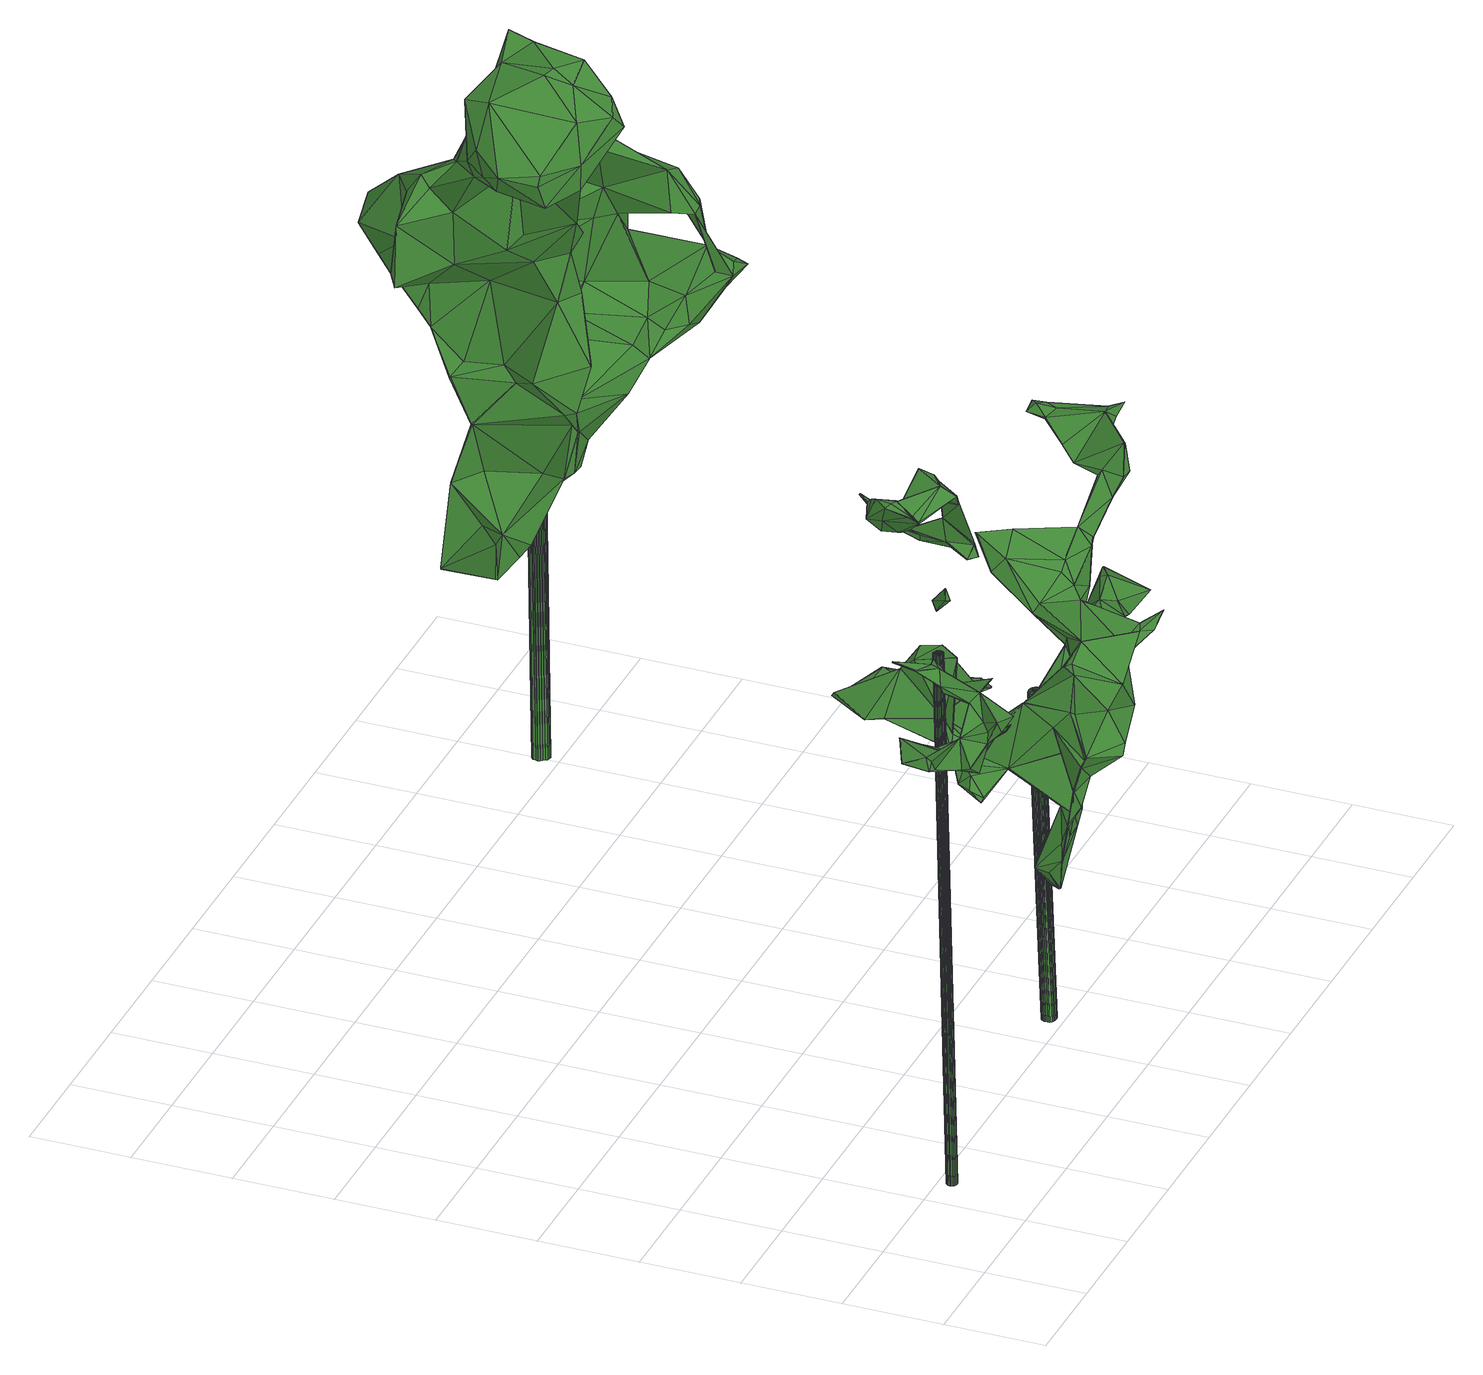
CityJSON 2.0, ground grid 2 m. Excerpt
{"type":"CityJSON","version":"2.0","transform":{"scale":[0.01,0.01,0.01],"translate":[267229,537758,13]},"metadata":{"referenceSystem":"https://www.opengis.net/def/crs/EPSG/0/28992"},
"CityObjects":{
"tree1":{"type":"SolitaryVegetationObject","attributes":{"gtid":246,"crown_width_m":3.28,"crown_median_z":24.53,"crown_r50_m":0.206,"crown_porosity":0.952,"trunk_H_m":11.32,"trunk_DBH_m":0.202,"trunk_radius_m":0.101,"trunk_base_height_m":13.21,"original_gtid":"276"},"geometry":[{"type":"Solid","lod":"3","boundaries":[[[[0,1,2]],[[3,1,0]],[[4,5,6]],[[7,8,9]],[[10,11,12]],[[13,14,15]],[[7,16,8]],[[17,18,19]],[[20,21,22]],[[23,24,0]],[[25,26,27]],[[13,15,28]],[[29,30,31]],[[0,7,3]],[[32,33,34]],[[35,24,23]],[[4,36,5]],[[37,27,38]],[[39,11,10]],[[40,39,10]],[[41,42,43]],[[41,43,44]],[[45,46,47]],[[48,49,50]],[[28,51,52]],[[15,51,28]],[[44,39,53]],[[54,55,56]],[[57,58,5]],[[16,59,60]],[[24,60,59]],[[25,27,37]],[[54,56,61]],[[62,63,64]],[[63,62,65]],[[52,66,28]],[[51,67,52]],[[48,68,2]],[[69,70,6]],[[38,71,37]],[[72,71,38]],[[73,64,74]],[[63,74,64]],[[61,75,76]],[[77,8,78]],[[77,78,28]],[[79,40,10]],[[22,80,20]],[[62,80,22]],[[8,81,9]],[[46,45,82]],[[29,31,83]],[[18,34,33]],[[84,85,86]],[[75,85,84]],[[87,80,88]],[[89,29,54]],[[90,91,92]],[[93,74,94]],[[56,55,93]],[[95,32,57]],[[95,57,5]],[[93,94,45]],[[60,96,13]],[[97,96,60]],[[7,9,3]],[[3,9,81]],[[54,29,83]],[[48,98,68]],[[50,34,98]],[[50,98,48]],[[1,3,99]],[[100,40,79]],[[24,59,7]],[[16,7,59]],[[81,77,28]],[[101,102,103]],[[6,70,4]],[[104,105,87]],[[21,20,39]],[[100,92,40]],[[7,0,24]],[[81,99,3]],[[65,106,63]],[[102,107,108]],[[38,27,109]],[[110,45,94]],[[111,112,113]],[[114,21,42]],[[94,63,106]],[[19,18,33]],[[2,115,49]],[[113,116,103]],[[97,35,117]],[[97,60,35]],[[34,50,118]],[[34,118,32]],[[81,8,77]],[[91,40,92]],[[100,90,92]],[[37,71,25]],[[16,60,8]],[[42,21,43]],[[35,60,24]],[[118,50,119]],[[118,119,120]],[[121,122,19]],[[17,123,34]],[[93,45,85]],[[108,107,112]],[[112,107,113]],[[34,123,98]],[[97,124,125]],[[108,112,111]],[[68,98,123]],[[125,67,120]],[[88,41,44]],[[88,44,126]],[[127,101,128]],[[90,100,129]],[[15,14,51]],[[50,49,119]],[[2,49,48]],[[117,35,23]],[[130,91,129]],[[91,131,129]],[[61,76,132]],[[91,90,131]],[[68,123,133]],[[19,36,121]],[[129,131,90]],[[69,6,14]],[[14,6,120]],[[134,109,135]],[[134,135,41]],[[52,99,66]],[[91,53,40]],[[91,136,53]],[[115,137,133]],[[49,115,133]],[[26,138,27]],[[139,29,140]],[[47,86,85]],[[47,85,45]],[[79,104,141]],[[142,141,143]],[[31,64,73]],[[0,137,23]],[[83,31,144]],[[17,133,123]],[[62,22,145]],[[62,145,26]],[[68,133,137]],[[109,72,38]],[[139,72,109]],[[109,27,146]],[[41,27,138]],[[134,31,30]],[[83,55,54]],[[74,63,94]],[[73,74,144]],[[47,46,65]],[[22,21,114]],[[69,122,70]],[[121,70,122]],[[41,31,147]],[[114,41,138]],[[73,144,31]],[[148,23,115]],[[120,58,118]],[[57,118,58]],[[18,17,34]],[[5,58,6]],[[120,6,58]],[[82,45,110]],[[130,136,91]],[[106,65,46]],[[32,118,57]],[[84,86,149]],[[109,134,139]],[[41,147,134]],[[29,139,134]],[[61,56,75]],[[41,80,62]],[[88,80,41]],[[114,138,145]],[[114,42,41]],[[147,31,134]],[[26,145,138]],[[69,125,120]],[[69,120,119]],[[99,52,125]],[[79,142,100]],[[5,36,95]],[[125,124,99]],[[115,23,137]],[[68,137,2]],[[14,67,51]],[[120,67,14]],[[19,95,36]],[[0,2,137]],[[28,78,13]],[[13,78,60]],[[8,60,78]],[[28,99,81]],[[66,99,28]],[[101,103,116]],[[31,62,64]],[[14,150,69]],[[96,125,150]],[[96,97,125]],[[13,96,150]],[[125,52,67]],[[13,150,14]],[[40,53,39]],[[136,130,143]],[[136,143,141]],[[33,95,19]],[[11,87,105]],[[33,32,95]],[[102,127,107]],[[41,62,31]],[[88,104,87]],[[79,10,104]],[[12,104,10]],[[104,88,126]],[[119,151,69]],[[19,69,151]],[[39,43,21]],[[44,43,39]],[[19,151,17]],[[142,143,100]],[[104,136,141]],[[12,105,104]],[[152,72,132]],[[152,132,71]],[[152,71,72]],[[126,53,136]],[[44,53,126]],[[94,106,110]],[[110,106,82]],[[46,82,106]],[[144,74,55]],[[144,55,83]],[[149,132,76]],[[149,71,132]],[[74,93,55]],[[125,69,150]],[[139,140,72]],[[153,105,12]],[[11,105,153]],[[113,154,111]],[[80,87,20]],[[20,87,39]],[[111,154,108]],[[133,17,151]],[[104,126,136]],[[119,49,151]],[[151,49,133]],[[12,11,153]],[[11,39,87]],[[113,127,128]],[[113,128,116]],[[79,141,142]],[[41,146,27]],[[70,121,4]],[[36,4,121]],[[149,155,26]],[[86,155,149]],[[84,149,76]],[[89,54,140]],[[25,71,149]],[[84,76,75]],[[149,26,25]],[[108,154,102]],[[103,102,154]],[[113,103,154]],[[89,140,29]],[[47,65,86]],[[86,65,62]],[[113,107,127]],[[101,127,102]],[[116,128,101]],[[114,145,22]],[[1,99,148]],[[115,2,148]],[[1,148,2]],[[23,124,117]],[[148,124,23]],[[117,124,97]],[[148,99,124]],[[100,143,130]],[[129,100,130]],[[62,26,155]],[[62,155,86]],[[61,132,54]],[[140,54,132]],[[140,132,72]],[[19,122,69]],[[134,30,29]],[[135,109,146]],[[135,146,41]],[[56,85,75]],[[93,85,56]],[[156,157,158]],[[156,158,159]],[[159,158,160]],[[159,160,161]],[[158,157,162]],[[158,162,160]],[[160,162,163]],[[160,163,161]],[[162,157,164]],[[162,164,163]],[[163,164,165]],[[163,165,161]],[[164,157,166]],[[164,166,165]],[[165,166,167]],[[165,167,161]],[[166,157,168]],[[166,168,167]],[[167,168,169]],[[167,169,161]],[[168,157,170]],[[168,170,169]],[[169,170,171]],[[169,171,161]],[[170,157,172]],[[170,172,171]],[[171,172,173]],[[171,173,161]],[[172,157,174]],[[172,174,173]],[[173,174,175]],[[173,175,161]],[[174,157,176]],[[174,176,175]],[[175,176,177]],[[175,177,161]],[[176,157,178]],[[176,178,177]],[[177,178,179]],[[177,179,161]],[[178,157,180]],[[178,180,179]],[[179,180,181]],[[179,181,161]],[[180,157,182]],[[180,182,181]],[[181,182,183]],[[181,183,161]],[[182,157,184]],[[182,184,183]],[[183,184,185]],[[183,185,161]],[[184,157,186]],[[184,186,185]],[[185,186,187]],[[185,187,161]],[[186,157,188]],[[186,188,187]],[[187,188,189]],[[187,189,161]],[[188,157,190]],[[188,190,189]],[[189,190,191]],[[189,191,161]],[[190,157,192]],[[190,192,191]],[[191,192,193]],[[191,193,161]],[[192,157,194]],[[192,194,193]],[[193,194,195]],[[193,195,161]],[[194,157,196]],[[194,196,195]],[[195,196,197]],[[195,197,161]],[[196,157,198]],[[196,198,197]],[[197,198,199]],[[197,199,161]],[[198,157,200]],[[198,200,199]],[[199,200,201]],[[199,201,161]],[[200,157,202]],[[200,202,201]],[[201,202,203]],[[201,203,161]],[[202,157,204]],[[202,204,203]],[[203,204,205]],[[203,205,161]],[[204,157,156]],[[204,156,205]],[[205,156,159]],[[205,159,161]]]]}]},
"tree2":{"type":"SolitaryVegetationObject","attributes":{"gtid":344,"crown_width_m":6.17,"crown_median_z":20.23,"crown_r50_m":0.308,"crown_porosity":0.925,"trunk_H_m":6.94,"trunk_DBH_m":0.287,"trunk_radius_m":0.144,"trunk_base_height_m":13.29,"original_gtid":"385"},"geometry":[{"type":"Solid","lod":"3","boundaries":[[[[206,207,208]],[[209,210,211]],[[212,213,214]],[[215,216,217]],[[216,218,217]],[[219,220,221]],[[222,223,224]],[[225,226,227]],[[228,229,230]],[[231,232,233]],[[231,233,234]],[[206,208,235]],[[224,236,237]],[[222,224,237]],[[237,236,238]],[[239,240,241]],[[241,213,239]],[[242,243,244]],[[245,246,211]],[[247,248,249]],[[250,251,252]],[[253,254,255]],[[253,256,254]],[[257,249,258]],[[259,260,261]],[[262,263,264]],[[265,266,267]],[[268,215,269]],[[207,270,271]],[[207,206,270]],[[272,226,273]],[[238,223,274]],[[275,276,277]],[[230,278,228]],[[279,280,281]],[[225,223,282]],[[281,280,283]],[[209,211,246]],[[284,262,264]],[[285,286,287]],[[222,282,223]],[[245,265,246]],[[288,289,290]],[[291,292,293]],[[294,292,291]],[[247,249,257]],[[295,296,214]],[[295,297,296]],[[298,299,300]],[[301,257,302]],[[294,303,304]],[[271,305,207]],[[306,291,229]],[[306,229,228]],[[307,308,246]],[[304,309,294]],[[309,292,294]],[[256,292,309]],[[256,309,304]],[[223,238,236]],[[223,236,224]],[[291,230,229]],[[310,311,240]],[[235,208,312]],[[313,314,315]],[[316,317,318]],[[223,225,274]],[[319,320,321]],[[320,322,266]],[[323,324,325]],[[212,296,315]],[[275,326,276]],[[271,270,325]],[[327,300,328]],[[329,330,331]],[[235,312,332]],[[300,267,333]],[[334,335,283]],[[327,336,300]],[[238,274,337]],[[273,226,225]],[[235,270,206]],[[325,270,235]],[[325,235,332]],[[260,338,339]],[[260,259,338]],[[316,328,317]],[[324,305,325]],[[332,312,323]],[[323,325,332]],[[305,324,268]],[[340,341,284]],[[342,336,288]],[[343,288,336]],[[329,344,313]],[[220,344,329]],[[303,345,304]],[[218,346,347]],[[348,319,349]],[[244,243,350]],[[244,350,351]],[[352,301,353]],[[354,355,313]],[[356,357,358]],[[359,331,330]],[[351,350,360]],[[361,362,363]],[[364,365,338]],[[339,338,365]],[[297,315,296]],[[307,246,232]],[[272,350,243]],[[301,352,366]],[[261,366,352]],[[250,367,251]],[[241,368,213]],[[301,302,369]],[[370,287,353]],[[267,300,371]],[[372,373,374]],[[346,215,268]],[[213,279,295]],[[295,214,213]],[[299,375,371]],[[349,253,348]],[[215,217,376]],[[329,313,377]],[[263,358,277]],[[378,251,242]],[[252,251,378]],[[271,325,305]],[[340,360,379]],[[263,379,360]],[[370,380,285]],[[361,380,370]],[[381,254,345]],[[216,374,373]],[[285,261,339]],[[261,260,339]],[[362,369,302]],[[362,361,369]],[[370,285,287]],[[283,382,334]],[[383,382,283]],[[384,383,310]],[[213,368,279]],[[222,237,385]],[[294,291,303]],[[386,387,374]],[[219,221,359]],[[326,388,276]],[[389,255,390]],[[364,311,365]],[[342,391,298]],[[374,387,341]],[[252,392,355]],[[269,305,268]],[[212,314,393]],[[315,314,212]],[[262,346,372]],[[256,304,345]],[[212,239,213]],[[393,239,212]],[[217,218,347]],[[364,338,394]],[[259,394,338]],[[364,394,368]],[[364,368,241]],[[298,336,342]],[[303,381,345]],[[313,355,392]],[[313,392,377]],[[387,284,341]],[[395,391,290]],[[393,396,239]],[[397,390,255]],[[214,296,212]],[[239,396,240]],[[310,240,384]],[[310,383,368]],[[353,287,398]],[[218,372,346]],[[217,347,376]],[[320,318,317]],[[281,295,279]],[[353,398,352]],[[276,388,399]],[[394,259,398]],[[261,398,259]],[[352,398,261]],[[308,209,246]],[[334,276,335]],[[316,327,328]],[[393,314,396]],[[317,322,320]],[[386,216,215]],[[369,361,370]],[[219,400,401]],[[299,298,375]],[[365,311,310]],[[267,371,265]],[[228,402,403]],[[307,232,404]],[[404,389,390]],[[402,405,242]],[[389,404,395]],[[221,220,331]],[[331,359,221]],[[285,380,261]],[[406,278,337]],[[407,278,406]],[[363,380,361]],[[380,408,261]],[[380,363,408]],[[252,377,392]],[[266,265,320]],[[228,278,407]],[[234,265,371]],[[234,246,265]],[[331,220,329]],[[384,409,410]],[[219,410,409]],[[317,328,333]],[[300,333,328]],[[283,335,281]],[[297,281,335]],[[375,298,391]],[[406,226,411]],[[333,267,322]],[[412,211,210]],[[266,322,267]],[[250,252,354]],[[256,345,254]],[[295,281,297]],[[276,413,277]],[[299,371,300]],[[414,250,354]],[[318,288,316]],[[244,351,415]],[[360,350,416]],[[237,417,385]],[[418,416,273]],[[419,250,420]],[[376,269,215]],[[340,351,360]],[[413,351,340]],[[313,414,354]],[[320,319,318]],[[245,211,349]],[[216,373,218]],[[377,415,351]],[[402,421,403]],[[219,413,410]],[[346,268,347]],[[346,262,422]],[[365,310,286]],[[318,319,348]],[[379,374,341]],[[218,373,372]],[[265,321,320]],[[357,277,358]],[[398,286,394]],[[368,394,286]],[[310,368,286]],[[256,253,423]],[[256,423,293]],[[386,374,216]],[[404,390,397]],[[307,404,397]],[[353,301,370]],[[369,370,301]],[[247,257,366]],[[301,366,257]],[[248,302,258]],[[368,280,279]],[[283,280,383]],[[368,383,280]],[[261,408,362]],[[408,363,362]],[[414,420,250]],[[303,291,381]],[[293,292,256]],[[272,416,350]],[[273,416,272]],[[244,415,242]],[[385,417,424]],[[343,336,327]],[[349,211,412]],[[290,289,395]],[[389,395,289]],[[420,399,388]],[[269,425,312]],[[306,403,291]],[[228,403,306]],[[275,277,357]],[[253,426,348]],[[255,348,426]],[[255,426,253]],[[397,254,210]],[[375,427,234]],[[231,234,427]],[[371,375,234]],[[349,275,357]],[[319,321,349]],[[254,412,210]],[[397,209,307]],[[308,307,209]],[[359,400,219]],[[255,389,289]],[[427,391,395]],[[255,289,348]],[[241,311,364]],[[240,311,241]],[[288,348,289]],[[427,375,391]],[[290,391,342]],[[333,322,317]],[[297,335,315]],[[395,404,427]],[[427,404,231]],[[232,231,404]],[[349,412,367]],[[372,374,379]],[[305,269,428]],[[305,428,207]],[[379,263,372]],[[372,263,262]],[[386,215,346]],[[347,324,429]],[[351,400,377]],[[351,401,400]],[[249,248,258]],[[208,207,428]],[[340,379,341]],[[276,382,413]],[[384,382,383]],[[337,278,238]],[[312,428,269]],[[415,377,252]],[[312,208,428]],[[291,293,424]],[[293,418,424]],[[209,397,210]],[[413,401,351]],[[399,313,315]],[[321,265,245]],[[321,245,349]],[[227,226,337]],[[377,400,329]],[[254,397,255]],[[421,242,251]],[[254,381,412]],[[291,424,230]],[[410,413,382]],[[410,382,384]],[[337,226,406]],[[232,246,233]],[[228,407,402]],[[348,288,318]],[[415,252,378]],[[415,378,242]],[[225,282,273]],[[354,252,355]],[[385,282,222]],[[273,282,418]],[[418,282,424]],[[313,420,414]],[[313,399,420]],[[411,226,272]],[[411,272,243]],[[347,429,376]],[[230,424,278]],[[278,417,238]],[[402,407,405]],[[418,293,356]],[[340,284,264]],[[258,302,257]],[[248,362,302]],[[277,264,263]],[[288,290,342]],[[264,277,413]],[[340,264,413]],[[367,291,403]],[[402,242,421]],[[274,225,227]],[[330,400,359]],[[237,238,417]],[[337,274,227]],[[329,400,330]],[[424,417,278]],[[388,326,419]],[[276,315,335]],[[276,399,315]],[[388,419,420]],[[324,347,268]],[[396,409,384]],[[396,384,240]],[[243,430,411]],[[406,411,430]],[[313,344,409]],[[220,409,344]],[[291,431,381]],[[406,430,407]],[[405,407,430]],[[219,401,413]],[[276,334,382]],[[219,409,220]],[[242,405,243]],[[357,356,349]],[[349,356,293]],[[396,314,409]],[[313,409,314]],[[367,431,291]],[[381,431,412]],[[412,431,367]],[[247,432,248]],[[366,261,432]],[[366,432,247]],[[275,250,326]],[[326,250,419]],[[234,233,246]],[[367,250,349]],[[275,349,250]],[[385,424,282]],[[405,430,243]],[[346,422,386]],[[323,429,324]],[[262,284,422]],[[356,416,418]],[[376,425,269]],[[376,429,425]],[[312,425,323]],[[429,323,425]],[[403,251,367]],[[403,421,251]],[[349,423,253]],[[349,293,423]],[[362,248,432]],[[362,432,261]],[[398,287,286]],[[339,286,285]],[[339,365,286]],[[316,343,327]],[[288,343,316]],[[360,358,263]],[[298,300,336]],[[416,358,360]],[[356,358,416]],[[387,386,422]],[[387,422,284]],[[433,434,435]],[[433,435,436]],[[436,435,437]],[[436,437,438]],[[435,434,439]],[[435,439,437]],[[437,439,440]],[[437,440,438]],[[439,434,441]],[[439,441,440]],[[440,441,442]],[[440,442,438]],[[441,434,443]],[[441,443,442]],[[442,443,444]],[[442,444,438]],[[443,434,445]],[[443,445,444]],[[444,445,446]],[[444,446,438]],[[445,434,447]],[[445,447,446]],[[446,447,448]],[[446,448,438]],[[447,434,449]],[[447,449,448]],[[448,449,450]],[[448,450,438]],[[449,434,451]],[[449,451,450]],[[450,451,452]],[[450,452,438]],[[451,434,453]],[[451,453,452]],[[452,453,454]],[[452,454,438]],[[453,434,455]],[[453,455,454]],[[454,455,456]],[[454,456,438]],[[455,434,457]],[[455,457,456]],[[456,457,458]],[[456,458,438]],[[457,434,459]],[[457,459,458]],[[458,459,460]],[[458,460,438]],[[459,434,461]],[[459,461,460]],[[460,461,462]],[[460,462,438]],[[461,434,463]],[[461,463,462]],[[462,463,464]],[[462,464,438]],[[463,434,465]],[[463,465,464]],[[464,465,466]],[[464,466,438]],[[465,434,467]],[[465,467,466]],[[466,467,468]],[[466,468,438]],[[467,434,469]],[[467,469,468]],[[468,469,470]],[[468,470,438]],[[469,434,471]],[[469,471,470]],[[470,471,472]],[[470,472,438]],[[471,434,473]],[[471,473,472]],[[472,473,474]],[[472,474,438]],[[473,434,475]],[[473,475,474]],[[474,475,476]],[[474,476,438]],[[475,434,477]],[[475,477,476]],[[476,477,478]],[[476,478,438]],[[477,434,479]],[[477,479,478]],[[478,479,480]],[[478,480,438]],[[479,434,481]],[[479,481,480]],[[480,481,482]],[[480,482,438]],[[481,434,433]],[[481,433,482]],[[482,433,436]],[[482,436,438]]]]}]},
"tree3":{"type":"SolitaryVegetationObject","attributes":{"gtid":188,"crown_width_m":6.14,"crown_median_z":23.06,"crown_r50_m":0.367,"crown_porosity":0.909,"trunk_H_m":9.63,"trunk_DBH_m":0.36,"trunk_radius_m":0.18,"trunk_base_height_m":13.43,"original_gtid":"209"},"geometry":[{"type":"Solid","lod":"3","boundaries":[[[[483,484,485]],[[486,484,483]],[[487,488,489]],[[490,491,492]],[[493,494,495]],[[496,497,498]],[[499,500,501]],[[502,503,504]],[[505,506,507]],[[508,509,510]],[[511,512,513]],[[483,514,515]],[[496,516,517]],[[518,494,519]],[[520,521,522]],[[520,522,523]],[[524,525,526]],[[527,526,525]],[[513,528,529]],[[493,495,530]],[[486,531,484]],[[513,532,511]],[[521,533,534]],[[510,535,508]],[[532,536,537]],[[538,539,540]],[[509,541,542]],[[543,544,545]],[[546,547,548]],[[549,550,551]],[[552,550,549]],[[553,545,498]],[[554,555,556]],[[557,558,559]],[[560,561,562]],[[563,541,564]],[[565,486,483]],[[501,566,567]],[[494,493,568]],[[569,549,551]],[[569,551,485]],[[570,571,572]],[[573,574,575]],[[576,577,578]],[[579,577,576]],[[517,516,554]],[[580,581,582]],[[483,583,565]],[[515,583,483]],[[584,509,562]],[[490,577,579]],[[585,586,489]],[[502,587,503]],[[587,515,503]],[[515,587,583]],[[513,588,589]],[[583,587,502]],[[590,591,578]],[[529,578,577]],[[592,552,549]],[[592,593,552]],[[566,594,595]],[[549,596,597]],[[598,591,590]],[[571,576,591]],[[571,591,598]],[[599,600,601]],[[582,602,603]],[[604,603,602]],[[573,604,574]],[[504,605,606]],[[504,606,502]],[[601,607,608]],[[488,609,535]],[[610,611,612]],[[547,596,613]],[[566,550,594]],[[614,615,616]],[[617,544,618]],[[488,619,609]],[[620,621,568]],[[615,622,623]],[[624,625,626]],[[618,496,617]],[[617,496,498]],[[627,538,628]],[[629,593,630]],[[501,500,566]],[[631,566,500]],[[520,632,633]],[[584,562,561]],[[542,563,634]],[[635,636,560]],[[635,531,636]],[[576,571,637]],[[489,605,585]],[[495,494,518]],[[638,639,640]],[[638,624,639]],[[635,641,531]],[[527,641,635]],[[563,565,634]],[[524,575,642]],[[643,644,518]],[[541,563,542]],[[595,594,528]],[[508,562,509]],[[509,584,541]],[[563,486,565]],[[645,630,571]],[[565,583,634]],[[597,571,630]],[[597,630,592]],[[563,564,486]],[[486,564,531]],[[571,598,645]],[[581,556,543]],[[554,556,580]],[[580,517,554]],[[581,580,556]],[[554,618,555]],[[633,646,647]],[[584,636,541]],[[564,541,636]],[[543,555,544]],[[618,544,555]],[[618,516,496]],[[554,516,618]],[[648,530,649]],[[553,497,650]],[[651,640,639]],[[512,652,653]],[[610,654,647]],[[655,495,518]],[[504,585,605]],[[513,512,588]],[[506,533,507]],[[487,489,648]],[[625,656,626]],[[523,522,602]],[[657,658,659]],[[660,500,661]],[[483,485,514]],[[519,494,568]],[[612,662,663]],[[503,664,585]],[[514,485,551]],[[665,625,638]],[[666,667,573]],[[523,602,582]],[[668,650,659]],[[597,592,549]],[[564,636,531]],[[553,498,497]],[[571,570,637]],[[575,524,573]],[[542,606,509]],[[669,528,594]],[[612,670,644]],[[551,550,566]],[[648,649,638]],[[529,671,629]],[[547,671,529]],[[560,636,561]],[[672,534,637]],[[581,543,673]],[[662,674,607]],[[643,675,644]],[[669,594,676]],[[677,525,678]],[[653,568,621]],[[530,620,493]],[[672,637,570]],[[637,534,576]],[[508,609,562]],[[488,535,489]],[[664,515,514]],[[664,503,515]],[[664,514,679]],[[595,528,513]],[[620,530,661]],[[628,540,615]],[[590,645,598]],[[560,562,619]],[[550,552,676]],[[552,669,676]],[[568,493,620]],[[521,520,533]],[[667,658,657]],[[680,664,660]],[[680,585,664]],[[663,537,505]],[[505,537,681]],[[557,682,670]],[[644,670,682]],[[532,537,628]],[[562,609,619]],[[502,606,583]],[[580,683,684]],[[582,683,580]],[[609,508,535]],[[681,532,685]],[[646,686,687]],[[591,576,578]],[[538,540,628]],[[601,688,607]],[[527,689,651]],[[614,690,691]],[[616,690,614]],[[679,660,664]],[[692,642,693]],[[629,694,593]],[[612,611,668]],[[622,615,695]],[[614,695,615]],[[677,527,525]],[[679,514,551]],[[561,636,584]],[[505,681,492]],[[665,495,655]],[[668,553,650]],[[625,655,656]],[[696,697,698]],[[696,698,692]],[[642,525,524]],[[534,506,576]],[[595,567,566]],[[594,550,676]],[[529,669,547]],[[499,661,500]],[[627,699,688]],[[700,701,663]],[[559,526,639]],[[659,557,670]],[[638,649,665]],[[546,671,547]],[[622,702,623]],[[703,704,702]],[[688,705,690]],[[534,533,506]],[[672,570,697]],[[643,511,704]],[[505,491,506]],[[695,614,706]],[[696,534,697]],[[534,672,697]],[[490,685,529]],[[662,695,706]],[[647,662,707]],[[537,663,662]],[[546,708,692]],[[498,544,617]],[[704,511,623]],[[519,568,652]],[[512,511,652]],[[517,709,496]],[[497,496,709]],[[568,653,652]],[[643,652,511]],[[519,652,643]],[[559,666,524]],[[529,577,490]],[[607,674,608]],[[647,707,686]],[[523,632,520]],[[667,666,658]],[[597,572,571]],[[612,663,701]],[[661,680,660]],[[691,710,614]],[[643,518,519]],[[638,487,648]],[[701,610,612]],[[706,599,707]],[[662,706,707]],[[513,589,567]],[[675,711,644]],[[529,629,578]],[[590,578,629]],[[633,543,646]],[[633,647,520]],[[520,647,654]],[[530,586,661]],[[680,661,586]],[[567,595,513]],[[697,671,546]],[[629,671,570]],[[644,682,518]],[[686,712,687]],[[642,692,708]],[[528,669,529]],[[645,590,630]],[[601,608,599]],[[489,586,648]],[[499,620,661]],[[713,499,621]],[[620,499,713]],[[574,522,521]],[[624,638,625]],[[665,655,625]],[[524,666,573]],[[522,574,602]],[[604,602,574]],[[546,548,708]],[[573,667,604]],[[558,658,666]],[[655,518,682]],[[551,566,631]],[[666,559,558]],[[509,606,510]],[[714,678,642]],[[579,576,491]],[[579,491,490]],[[612,703,662]],[[714,715,678]],[[703,702,622]],[[685,532,513]],[[513,529,685]],[[651,639,526]],[[559,524,526]],[[651,526,527]],[[620,713,621]],[[711,612,644]],[[704,703,711]],[[704,711,675]],[[640,488,487]],[[640,487,638]],[[612,711,703]],[[569,715,613]],[[680,586,585]],[[505,507,700]],[[688,699,607]],[[557,658,558]],[[557,659,658]],[[569,716,715]],[[717,716,569]],[[678,716,677]],[[615,511,532]],[[532,628,615]],[[707,599,687]],[[548,547,613]],[[640,651,718]],[[640,718,488]],[[569,613,549]],[[612,659,670]],[[631,500,679]],[[495,665,530]],[[649,530,665]],[[488,718,619]],[[484,531,641]],[[719,641,527]],[[548,613,714]],[[714,613,715]],[[491,505,492]],[[677,716,527]],[[510,605,535]],[[560,619,718]],[[635,560,718]],[[635,718,527]],[[535,605,489]],[[685,492,681]],[[708,714,642]],[[708,548,714]],[[556,555,543]],[[678,715,716]],[[647,687,608]],[[608,687,599]],[[498,545,544]],[[706,614,710]],[[505,700,663]],[[596,694,597]],[[547,694,596]],[[659,612,668]],[[642,678,525]],[[523,673,632]],[[668,611,545]],[[668,545,553]],[[702,704,623]],[[546,698,697]],[[692,698,546]],[[717,719,716]],[[717,569,719]],[[692,720,696]],[[608,674,647]],[[647,686,610]],[[657,650,497]],[[659,650,657]],[[660,679,500]],[[549,613,596]],[[719,527,716]],[[697,570,671]],[[499,588,621]],[[720,534,696]],[[607,721,662]],[[520,507,533]],[[485,722,569]],[[605,510,606]],[[621,588,653]],[[615,540,616]],[[629,630,590]],[[592,630,593]],[[504,503,585]],[[653,588,512]],[[589,588,567]],[[499,567,588]],[[499,501,567]],[[720,574,521]],[[719,722,641]],[[569,722,719]],[[720,521,534]],[[576,506,491]],[[686,707,712]],[[687,712,707]],[[692,693,720]],[[642,575,693]],[[720,693,574]],[[575,574,693]],[[691,705,600]],[[601,600,705]],[[703,622,662]],[[662,622,695]],[[690,705,691]],[[601,705,688]],[[551,631,679]],[[530,648,586]],[[704,675,643]],[[511,615,623]],[[700,723,701]],[[520,654,723]],[[507,520,723]],[[507,723,700]],[[610,723,654]],[[701,723,610]],[[629,572,597]],[[582,673,523]],[[581,673,582]],[[582,603,683]],[[682,626,655]],[[681,537,536]],[[681,536,532]],[[655,626,656]],[[639,624,626]],[[682,557,626]],[[639,626,559]],[[557,559,626]],[[662,647,674]],[[484,722,485]],[[484,641,722]],[[687,647,646]],[[634,583,606]],[[634,606,542]],[[527,718,689]],[[651,689,718]],[[669,694,547]],[[646,543,686]],[[597,694,629]],[[543,610,686]],[[543,611,610]],[[611,543,545]],[[657,724,667]],[[604,724,603]],[[604,667,724]],[[603,724,683]],[[684,683,724]],[[684,724,497]],[[684,497,580]],[[657,497,724]],[[552,694,669]],[[593,694,552]],[[570,572,629]],[[633,632,673]],[[633,673,543]],[[517,580,709]],[[497,709,580]],[[490,725,685]],[[492,685,725]],[[492,725,490]],[[627,539,538]],[[688,539,627]],[[537,662,721]],[[690,539,688]],[[607,699,721]],[[539,690,616]],[[539,616,540]],[[721,699,627]],[[600,710,691]],[[721,627,628]],[[721,628,537]],[[706,710,599]],[[600,599,710]],[[726,727,728]],[[726,728,729]],[[729,728,730]],[[729,730,731]],[[728,727,732]],[[728,732,730]],[[730,732,733]],[[730,733,731]],[[732,727,734]],[[732,734,733]],[[733,734,735]],[[733,735,731]],[[734,727,736]],[[734,736,735]],[[735,736,737]],[[735,737,731]],[[736,727,738]],[[736,738,737]],[[737,738,739]],[[737,739,731]],[[738,727,740]],[[738,740,739]],[[739,740,741]],[[739,741,731]],[[740,727,742]],[[740,742,741]],[[741,742,743]],[[741,743,731]],[[742,727,744]],[[742,744,743]],[[743,744,745]],[[743,745,731]],[[744,727,746]],[[744,746,745]],[[745,746,747]],[[745,747,731]],[[746,727,748]],[[746,748,747]],[[747,748,749]],[[747,749,731]],[[748,727,750]],[[748,750,749]],[[749,750,751]],[[749,751,731]],[[750,727,752]],[[750,752,751]],[[751,752,753]],[[751,753,731]],[[752,727,754]],[[752,754,753]],[[753,754,755]],[[753,755,731]],[[754,727,756]],[[754,756,755]],[[755,756,757]],[[755,757,731]],[[756,727,758]],[[756,758,757]],[[757,758,759]],[[757,759,731]],[[758,727,760]],[[758,760,759]],[[759,760,761]],[[759,761,731]],[[760,727,762]],[[760,762,761]],[[761,762,763]],[[761,763,731]],[[762,727,764]],[[762,764,763]],[[763,764,765]],[[763,765,731]],[[764,727,766]],[[764,766,765]],[[765,766,767]],[[765,767,731]],[[766,727,768]],[[766,768,767]],[[767,768,769]],[[767,769,731]],[[768,727,770]],[[768,770,769]],[[769,770,771]],[[769,771,731]],[[770,727,772]],[[770,772,771]],[[771,772,773]],[[771,773,731]],[[772,727,774]],[[772,774,773]],[[773,774,775]],[[773,775,731]],[[774,727,726]],[[774,726,775]],[[775,726,729]],[[775,729,731]]]]}]}
},
"vertices":[
[247,332,1413],[259,326,1451],[331,364,1396],[244,313,1462],[424,182,1268],[434,221,1273],[427,191,1292],[223,285,1459],[224,230,1449],[233,278,1465],[232,151,1112],[276,97,1111],[277,98,1109],[324,185,1451],[370,199,1407],[325,186,1452],[223,230,1447],[381,303,1324],[428,300,1286],[411,242,1294],[171,12,1107],[127,27,1114],[146,25,1084],[275,314,1376],[252,303,1413],[110,120,1005],[129,63,998],[101,86,1015],[317,215,1471],[178,238,1007],[168,144,1002],[169,143,1002],[435,302,1272],[433,302,1272],[403,356,1313],[274,281,1381],[408,198,1267],[88,133,1010],[77,140,1012],[194,88,1128],[210,174,1151],[122,98,1068],[135,48,1085],[161,68,1087],[177,102,1112],[292,84,992],[270,66,1007],[249,80,1002],[390,402,1373],[367,354,1369],[406,356,1338],[377,242,1442],[379,252,1452],[195,166,1123],[214,213,978],[226,191,968],[213,181,944],[429,237,1276],[413,242,1295],[238,246,1441],[246,228,1427],[193,180,942],[185,75,1027],[249,81,1004],[218,86,992],[249,79,1004],[353,272,1476],[375,235,1401],[389,403,1371],[397,242,1353],[425,191,1291],[114,151,1009],[106,205,999],[224,170,971],[265,158,974],[212,179,945],[193,179,943],[249,242,1438],[246,229,1429],[256,202,1140],[163,68,1086],[242,270,1467],[315,75,994],[214,212,980],[224,169,969],[265,157,972],[218,85,990],[195,88,1126],[178,102,1110],[178,240,1007],[175,251,1168],[184,209,1152],[185,209,1153],[266,158,972],[292,85,994],[428,238,1274],[332,224,1435],[298,267,1376],[395,380,1340],[302,284,1432],[218,193,1151],[349,235,1183],[357,247,1198],[359,246,1197],[233,151,1110],[277,96,1110],[270,68,1008],[303,200,1237],[319,207,1253],[76,140,1013],[316,76,995],[319,205,1253],[304,199,1237],[319,196,1230],[132,48,1062],[331,362,1395],[349,234,1184],[284,277,1376],[430,300,1287],[382,303,1326],[399,242,1353],[407,198,1269],[411,241,1295],[382,367,1344],[299,269,1376],[373,236,1401],[192,160,1112],[348,235,1184],[348,234,1183],[174,251,1166],[185,210,1151],[173,252,1167],[192,180,944],[366,355,1367],[121,164,1014],[114,151,1011],[196,167,1122],[331,364,1394],[95,67,1025],[106,206,1000],[178,239,1006],[256,204,1138],[256,204,1140],[218,194,1149],[224,185,973],[134,47,1061],[88,133,1012],[167,143,1002],[288,303,1412],[168,143,1001],[368,200,1406],[380,302,1325],[121,164,1012],[278,96,1110],[320,206,1253],[185,75,1025],[285,175,21],[275,175,21],[285,178,21],[268,195,1153],[267,197,1153],[258,195,1152],[284,180,21],[266,200,1153],[282,182,21],[265,202,1152],[280,184,21],[263,203,1152],[278,185,21],[260,204,1152],[275,185,21],[258,205,1152],[273,185,21],[255,205,1152],[270,184,21],[253,204,1152],[268,182,21],[251,202,1152],[266,180,21],[249,200,1152],[265,178,21],[248,197,1152],[265,175,21],[248,195,1152],[265,173,21],[248,192,1152],[266,170,21],[249,190,1152],[268,168,21],[251,188,1153],[270,166,21],[253,186,1153],[272,165,21],[255,185,1153],[275,165,21],[258,185,1153],[278,165,21],[260,185,1153],[280,166,21],[263,186,1153],[282,168,21],[265,188,1153],[284,170,21],[266,190,1153],[285,172,21],[267,192,1153],
[1332,301,719],[1265,266,746],[1317,202,700],[746,354,837],[698,343,705],[722,369,719],[889,316,978],[927,317,1020],[901,379,1013],[1119,208,724],[1068,187,712],[1119,209,721],[1075,213,714],[908,59,886],[907,59,888],[931,22,910],[726,161,410],[668,119,443],[667,121,442],[733,111,543],[674,95,602],[685,108,546],[643,84,670],[734,115,702],[674,97,603],[739,478,729],[772,437,831],[762,422,818],[833,453,691],[1310,297,618],[653,135,480],[662,168,479],[647,108,514],[950,223,962],[1018,198,960],[1011,222,998],[623,51,759],[708,13,726],[727,16,742],[753,400,692],[782,398,835],[1244,398,1094],[1268,388,1085],[1273,418,1080],[713,209,793],[732,126,780],[733,119,861],[701,349,682],[672,337,688],[694,476,709],[621,301,649],[1233,414,1079],[1274,417,1078],[1154,189,1105],[1155,187,1104],[1250,265,1102],[1014,229,707],[963,182,697],[963,181,699],[887,369,693],[918,356,681],[941,385,680],[1133,222,735],[1177,197,723],[1330,302,719],[1268,282,738],[785,123,651],[750,109,570],[649,107,514],[828,239,731],[868,190,835],[864,221,732],[646,96,593],[928,318,1018],[952,225,961],[901,316,951],[733,114,543],[972,265,877],[994,173,704],[1166,249,1030],[1136,234,1037],[1165,274,1029],[756,548,711],[685,511,704],[731,595,712],[705,236,651],[611,251,628],[705,238,650],[613,248,637],[902,381,1012],[883,342,947],[885,343,945],[868,551,707],[939,527,663],[938,526,660],[1223,372,1078],[1267,388,1082],[619,276,674],[601,271,653],[1193,253,737],[733,116,704],[726,430,827],[744,354,839],[609,252,628],[1033,202,968],[1032,200,970],[1253,219,679],[778,123,906],[867,240,912],[857,250,894],[834,453,688],[933,381,674],[808,443,680],[787,423,683],[917,356,679],[886,370,691],[919,355,680],[1223,260,680],[1167,256,732],[1245,301,682],[833,193,754],[880,499,675],[887,482,683],[891,53,881],[904,30,881],[930,21,912],[1307,297,617],[941,384,678],[894,225,881],[859,250,893],[867,549,706],[646,94,591],[1123,178,1053],[1152,177,1049],[933,155,701],[994,172,701],[765,586,703],[875,504,680],[864,77,863],[620,301,651],[1090,222,726],[1112,224,723],[773,431,680],[727,288,679],[838,70,703],[862,51,741],[1183,323,1056],[1181,310,1043],[694,124,899],[695,122,898],[798,201,678],[833,222,705],[879,165,693],[906,31,879],[913,142,687],[1275,278,1060],[1306,282,1079],[1320,255,1086],[1089,186,1026],[1091,187,1024],[1222,372,1081],[711,211,793],[1012,224,997],[1253,362,1082],[1204,288,1043],[887,483,685],[1015,228,705],[1049,197,709],[1037,165,693],[868,548,708],[1144,209,719],[781,42,831],[733,117,777],[982,178,695],[1282,256,1076],[646,299,679],[883,175,838],[984,241,884],[990,191,892],[665,168,479],[1067,186,714],[1036,164,695],[860,172,801],[684,511,705],[693,476,712],[765,585,705],[733,123,883],[933,224,946],[1133,224,1052],[717,584,729],[928,197,927],[720,371,719],[1156,289,1039],[862,185,854],[856,64,847],[857,76,849],[639,68,727],[724,156,745],[734,461,798],[638,65,726],[651,72,635],[642,82,669],[1318,254,1087],[925,183,900],[882,172,839],[669,61,693],[699,317,695],[875,162,800],[733,126,882],[750,58,789],[793,128,638],[669,117,538],[760,156,581],[734,127,781],[735,121,860],[654,66,733],[1049,197,712],[684,304,680],[728,143,580],[1177,198,720],[751,402,691],[757,548,714],[1230,232,718],[1157,215,717],[667,60,694],[684,303,682],[1253,362,1086],[889,225,29],[875,225,29],[889,228,29],[882,247,723],[882,251,723],[868,248,723],[888,232,29],[881,255,723],[885,235,29],[878,258,723],[883,237,29],[876,260,723],[879,239,29],[872,262,722],[876,239,29],[868,262,722],[872,239,29],[865,262,722],[868,238,29],[861,261,722],[865,235,29],[858,258,722],[863,233,29],[856,256,723],[861,229,29],[854,252,723],[861,226,29],[854,248,723],[861,222,29],[854,245,723],[862,218,29],[855,241,723],[865,215,29],[858,238,723],[867,213,29],[860,236,723],[871,211,29],[864,234,723],[875,211,29],[868,234,723],[878,211,29],[871,234,723],[882,212,29],[875,235,723],[885,215,29],[878,238,723],[887,218,29],[880,240,723],[889,221,29],[882,244,723],
[1347,1334,1535],[1301,1244,1489],[1394,1333,1451],[1295,1254,1526],[1222,1583,1300],[1154,1468,1387],[1253,1542,1348],[1554,1377,965],[1496,1292,880],[1475,1406,936],[1383,1769,1161],[1435,1751,1109],[1312,1760,1138],[1215,1558,501],[1244,1550,668],[1247,1552,667],[1526,1540,1205],[1511,1523,1267],[1547,1544,1261],[1335,1473,1599],[1368,1456,1562],[1294,1495,1494],[1453,1426,898],[1480,1291,849],[1445,1323,813],[1117,1449,1469],[1160,1442,1546],[1184,1499,1528],[1619,1629,1000],[1615,1624,1028],[1676,1461,1102],[1391,1366,1473],[1367,1416,1549],[1183,1437,522],[1186,1439,593],[1396,1701,1051],[1438,1712,1083],[1386,1337,729],[1433,1277,814],[1305,1321,794],[1307,1332,703],[1277,1353,1078],[1298,1336,1175],[1268,1397,1159],[1246,1303,1274],[1662,1402,1150],[1641,1362,1030],[1334,1689,1244],[1268,1219,1485],[1623,1588,1008],[1447,1290,810],[1476,1252,871],[1148,1479,1422],[1523,1607,870],[1523,1604,868],[1657,1546,807],[1687,1513,796],[1703,1561,820],[1200,1285,1517],[1231,1361,1584],[1359,1443,580],[1257,1510,542],[1329,1526,669],[1511,1395,983],[1525,1335,1133],[1505,1374,1126],[1518,1234,1252],[1581,1329,1238],[1461,1346,1344],[1567,1232,1230],[1284,1544,686],[1185,1434,521],[1230,1443,541],[1221,1405,555],[1300,1612,955],[1298,1546,898],[1324,1505,1065],[1110,1311,1379],[1088,1317,1434],[1071,1387,1447],[1241,1308,1569],[1245,1232,1515],[1303,1311,1588],[1556,1398,1277],[1606,1489,1187],[1483,1709,1128],[1429,1336,1325],[1550,1211,973],[1596,1136,1006],[1584,1166,1014],[1225,1381,927],[1279,1317,848],[1297,1295,943],[1590,1199,896],[1568,1291,975],[1669,1206,956],[1534,1292,921],[1179,1422,622],[1226,1385,583],[1285,1344,700],[1329,1421,1588],[1092,1313,1456],[1353,1523,1430],[1306,1569,1318],[1369,1453,1563],[1577,1604,1086],[1564,1509,1104],[1687,1165,987],[1660,1176,937],[1561,1187,1164],[1572,1192,1170],[1633,1380,1213],[1655,1449,1186],[1509,1223,1168],[1545,1190,1152],[1682,1141,982],[1554,1504,683],[1657,1480,773],[1583,1438,769],[1302,1323,794],[1302,1335,806],[1272,1337,844],[1290,1507,1485],[1267,1459,1570],[1582,1439,772],[1528,1466,725],[1113,1434,1416],[1410,1514,691],[1389,1520,693],[1452,1588,855],[1501,1354,1198],[1697,1593,792],[1634,1576,824],[1705,1563,818],[1218,1560,500],[1217,1558,498],[1106,1404,1397],[1407,1666,1197],[1505,1643,1123],[1531,1635,830],[1530,1646,847],[1163,1628,1110],[1193,1648,1120],[1309,1620,1041],[1645,1526,798],[1632,1573,824],[1615,1195,1048],[1615,1192,1048],[1509,1460,1255],[1347,1336,693],[1353,1393,692],[1253,1351,1589],[1196,1276,1377],[1187,1272,1435],[1545,1201,916],[1162,1625,1243],[1245,1544,1133],[1220,1537,1259],[1250,1295,1375],[1334,1329,1072],[1519,1596,1051],[1403,1572,979],[1627,1147,1017],[1468,1499,663],[1491,1477,713],[1231,1603,1319],[1225,1629,1281],[1256,1515,795],[1245,1441,1186],[1564,1644,1080],[1566,1644,1083],[1351,1394,695],[1287,1710,1096],[1289,1690,1104],[1253,1514,796],[1276,1564,873],[1277,1567,871],[1388,1529,1379],[1395,1541,1230],[1583,1504,759],[1447,1557,876],[1377,1514,1426],[1223,1633,1177],[1301,1468,906],[1275,1434,889],[1352,1519,696],[1606,1346,1191],[1322,1585,920],[1566,1290,977],[1516,1238,912],[1319,1384,649],[1527,1468,727],[1493,1601,870],[1610,1345,1216],[1308,1315,1217],[1316,1361,1151],[1432,1491,1379],[1372,1536,1377],[1500,1508,1017],[1306,1640,985],[1322,1401,678],[1292,1504,678],[1586,1509,1021],[1469,1503,663],[1497,1504,647],[1677,1472,783],[1278,1421,1205],[1720,1501,752],[1720,1502,749],[1368,1401,946],[1300,1296,943],[1554,1226,1170],[1633,1575,821],[1492,1292,882],[1523,1276,927],[1473,1404,937],[1617,1482,775],[1431,1428,892],[1375,1526,859],[1528,1648,845],[1499,1629,836],[1522,1635,859],[1677,1472,780],[1627,1526,783],[1543,1525,664],[1346,1488,1074],[1235,1485,597],[1688,1499,764],[1473,1600,862],[1498,1507,648],[1495,1600,1129],[1389,1462,1154],[1477,1419,1222],[1339,1445,1250],[1376,1459,1323],[1251,1423,1365],[1279,1360,1394],[1337,1335,843],[1600,1506,770],[1382,1335,1440],[1346,1484,846],[1256,1512,794],[1513,1397,981],[1393,1426,42],[1375,1425,43],[1392,1430,42],[1416,1449,1006],[1415,1454,1006],[1398,1448,1006],[1390,1434,42],[1413,1458,1006],[1387,1438,42],[1410,1461,1006],[1384,1441,42],[1407,1464,1006],[1379,1443,42],[1402,1466,1006],[1375,1443,42],[1397,1466,1006],[1370,1442,43],[1393,1466,1006],[1366,1440,43],[1389,1464,1006],[1362,1437,43],[1385,1461,1006],[1359,1434,43],[1382,1457,1006],[1358,1429,43],[1380,1453,1006],[1357,1425,43],[1380,1448,1007],[1358,1420,43],[1381,1443,1007],[1360,1416,44],[1383,1439,1007],[1363,1412,44],[1386,1435,1007],[1366,1409,44],[1389,1433,1007],[1371,1408,43],[1394,1431,1007],[1376,1407,43],[1398,1430,1006],[1380,1408,43],[1403,1431,1006],[1384,1410,43],[1407,1433,1006],[1388,1413,43],[1411,1436,1006],[1391,1416,43],[1414,1440,1006],[1392,1421,43],[1415,1444,1006]
]}
